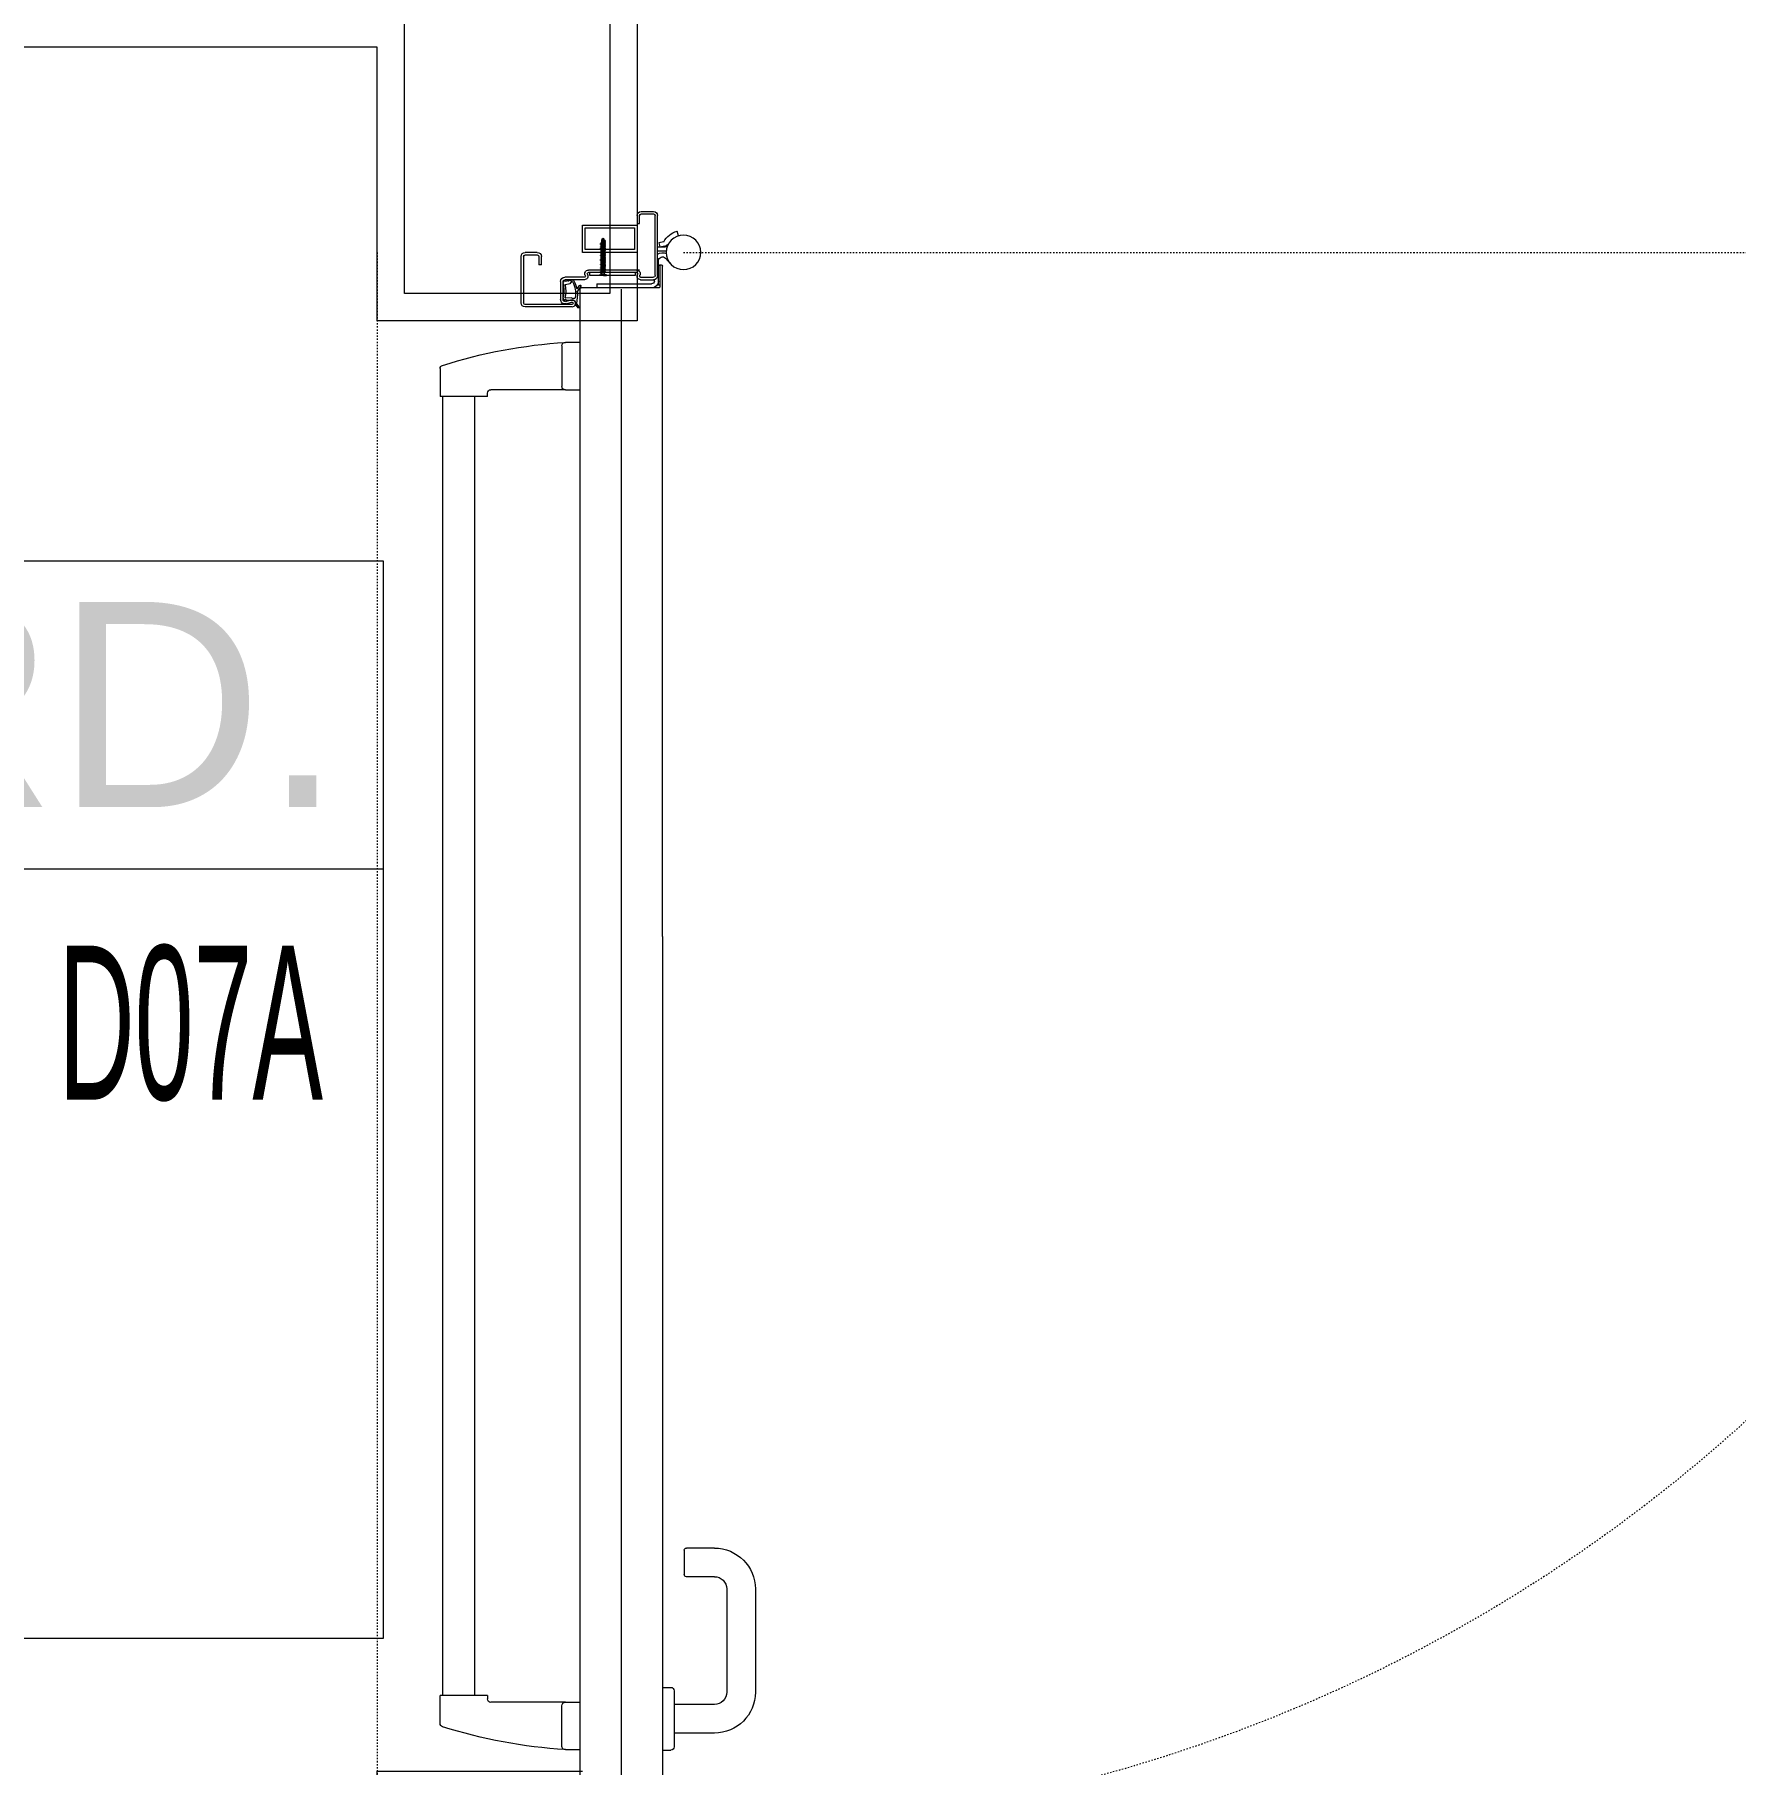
# Model space of a CAD drawing. Extents: x -3709 to 34962, y 0 to 8245.
# Drawn here: x 3358.8 to 3483.1, y 3725 to 3851.4 of the extents above; entities that cross this region are included whole.
import ezdxf
from ezdxf.enums import TextEntityAlignment as Align

# ---------------------------------------------------------------- set-up
doc = ezdxf.new("R2010")
doc.units = 0
doc.linetypes.add('DOT2', pattern=[0.125, 0, -0.125])
doc.layers.get('0').update_dxf_attribs({"color": 9, "lineweight": 9})
for name, color, linetype, lineweight in [('00', 9, 'Continuous', 9), ('07', 9, 'Continuous', 9), ('14', 9, 'Continuous', 9), ('21_MAHAL', 9, 'Continuous', 9)]:
    doc.layers.add(name, color=color, linetype=linetype, lineweight=lineweight)
doc.styles.add('Arial', font='arial.ttf', dxfattribs={"height": 2.5})
doc.styles.add('MuuM_TEXT-STANDART', font='ARIALN.TTF')

# ---------------------------------------------------------------- blocks, each defined once
blk = doc.blocks.new('p-yng-01')
at = {"ltscale": 2}
for p, q in [((10.49, 12.39), (12.53, 12.39)), ((12.53, 8.93), (12.53, 12.39)), ((12.53, 12.21), (107.47, 12.21)), ((109.51, 12.39), (107.47, 12.39)), ((107.47, 8.93), (107.47, 12.39)), ((12.53, 8.93), (12.28, 8.93)), ((12.53, 9.87), (107.47, 9.87)), ((107.47, 8.93), (107.72, 8.93)), ((12.04, 3.24), (12.04, 8.69)), ((107.96, 3.24), (107.96, 8.69)), ((8.57, 3.24), (8.57, 2.19)), ((8.82, 3.49), (11.79, 3.49)), ((12.04, 3.24), (12.04, 2.19)), ((107.96, 3.24), (107.96, 2.19)), ((111.18, 3.49), (108.21, 3.49)), ((111.43, 2.19), (111.43, 3.24)), ((106.87, -3.86), (106.87, -4.46)), ((107.12, -4.7), (111.21, -4.7)), ((108.12, -7.65), (108.12, -4.7)), ((110.22, -7.65), (110.22, -4.7)), ((111.46, -3.86), (111.46, -4.46)), ((96.69, -7.65), (96.69, -5.6)), ((96.84, -5.45), (98.63, -5.45)), ((98.78, -7.65), (98.78, -5.6)), ((99.68, -8.55), (107.22, -8.55)), ((99.68, -10.64), (107.22, -10.64))]:
    blk.add_line(p, q, dxfattribs=at)
at = {"linetype": 'Continuous'}
for p, q in [((5.68, 6.48), (2.31, 6.48)), ((2, 5.3), (2, 6.17)), ((2.18, 6.17), (2.18, 5.3)), ((2.31, 6.3), (5.68, 6.3)), ((2.31, 5.17), (2.9, 5.17)), ((2.9, 4.99), (2.9, 5.17)), ((5.81, 2.77), (5.81, 6.17)), ((5.99, 2.77), (5.99, 6.17)), ((2.9, 4.99), (2.31, 4.99)), ((3.82, 1.85), (3.82, 3.29)), ((4, 1.85), (4, 3.29)), ((4.01, 2.75), (4.08, 2.85)), ((4.04, 3.31), (4.18, 3.39)), ((4.12, 3.59), (5.45, 3.59)), ((5.45, 3.41), (4.12, 3.41)), ((4.12, 2.8), (4.29, 2.91)), ((4.29, 2.92), (4.36, 3.22)), ((4.47, 3.41), (5.1, 3.41)), ((5.33, 2.76), (5.34, 3.2)), ((5.35, 3.4), (5.56, 3.32)), ((5.45, 3.23), (5.45, 3.23)), ((5.55, 3.27), (5.46, 3.27)), ((5.58, 3.24), (5.46, 2.85)), ((5.75, 3.19), (5.63, 2.79)), ((5.78, 2.53), (6.04, 2.33)), ((3.3, -1.95), (3.3, 1.56)), ((3.48, -1.98), (3.48, 1.56)), ((3.68, 1.45), (3.48, 1.45)), ((3.59, 1.63), (3.62, 1.62)), ((3.7, 1.78), (3.67, 1.79)), ((3.68, -1.86), (3.68, 1.45)), ((4.65, 2.36), (4.41, 2.2)), ((4.46, 2.12), (4.83, 2.36)), ((4.59, -3.61), (4.59, 2.09)), ((4.69, 2.19), (52, 2.19)), ((5.77, 2.42), (5.98, 2.25)), ((52, 2.19), (115.31, 2.19)), ((1, 0.54), (0.95, 0.49)), ((1, 0.54), (0.95, 0.49)), ((1, 0.44), (0.95, 0.49)), ((1, 0.44), (0.95, 0.49)), ((1.12, 0.58), (1, 0.54)), ((1.12, 0.58), (1, 0.54)), ((1, 0.44), (1.12, 0.4)), ((1, 0.44), (1.12, 0.4)), ((1.11, 0.4), (1.18, 0.4)), ((1.11, 0.4), (1.18, 0.4)), ((3.27, 0.58), (1.12, 0.58)), ((1.12, 0.58), (1.12, 0.4)), ((3.27, 0.58), (1.12, 0.58)), ((1.12, 0.58), (1.12, 0.4)), ((3.16, 0.4), (1.12, 0.4)), ((3.16, 0.4), (1.12, 0.4)), ((1.14, 0.33), (1.33, 0.66)), ((1.14, 0.33), (1.33, 0.66)), ((1.14, 0.33), (1.16, 0.4)), ((1.14, 0.33), (1.16, 0.4)), ((1.15, 0.32), (1.34, 0.65)), ((1.15, 0.32), (1.34, 0.65)), ((1.2, 0.4), (1.27, 0.4)), ((1.2, 0.4), (1.27, 0.4)), ((1.29, 0.58), (1.21, 0.58)), ((1.29, 0.58), (1.21, 0.58)), ((1.23, 0.33), (1.42, 0.66)), ((1.23, 0.33), (1.42, 0.66)), ((1.23, 0.33), (1.25, 0.4)), ((1.23, 0.33), (1.25, 0.4)), ((1.24, 0.32), (1.43, 0.65)), ((1.24, 0.32), (1.43, 0.65)), ((1.29, 0.4), (1.36, 0.4)), ((1.29, 0.4), (1.36, 0.4)), ((1.38, 0.58), (1.3, 0.58)), ((1.38, 0.58), (1.3, 0.58)), ((1.31, 0.58), (1.32, 0.61)), ((1.31, 0.58), (1.32, 0.61)), ((1.32, 0.33), (1.51, 0.66)), ((1.32, 0.33), (1.51, 0.66)), ((1.32, 0.33), (1.34, 0.4)), ((1.32, 0.33), (1.34, 0.4)), ((1.33, 0.32), (1.52, 0.65)), ((1.33, 0.32), (1.52, 0.65)), ((1.38, 0.4), (1.45, 0.4)), ((1.38, 0.4), (1.45, 0.4)), ((1.47, 0.58), (1.39, 0.58)), ((1.47, 0.58), (1.39, 0.58)), ((1.4, 0.58), (1.41, 0.61)), ((1.4, 0.58), (1.41, 0.61)), ((1.41, 0.33), (1.6, 0.66)), ((1.41, 0.33), (1.6, 0.66)), ((1.41, 0.33), (1.6, 0.66)), ((1.41, 0.33), (1.6, 0.66)), ((1.41, 0.33), (1.43, 0.4)), ((1.41, 0.33), (1.43, 0.4)), ((1.41, 0.33), (1.43, 0.4)), ((1.41, 0.33), (1.43, 0.4)), ((1.42, 0.32), (1.61, 0.65)), ((1.42, 0.32), (1.61, 0.65)), ((1.42, 0.32), (1.61, 0.65)), ((1.42, 0.32), (1.61, 0.65)), ((1.47, 0.4), (1.54, 0.4)), ((1.47, 0.4), (1.54, 0.4)), ((1.47, 0.4), (1.54, 0.4)), ((1.47, 0.4), (1.54, 0.4)), ((1.56, 0.58), (1.48, 0.58)), ((1.56, 0.58), (1.48, 0.58)), ((1.49, 0.58), (1.5, 0.61)), ((1.49, 0.58), (1.5, 0.61)), ((1.5, 0.33), (1.69, 0.66)), ((1.5, 0.33), (1.69, 0.66)), ((1.5, 0.33), (1.52, 0.4)), ((1.5, 0.33), (1.52, 0.4)), ((1.51, 0.32), (1.7, 0.65)), ((1.51, 0.32), (1.7, 0.65)), ((1.56, 0.4), (1.63, 0.4)), ((1.56, 0.4), (1.63, 0.4)), ((1.65, 0.58), (1.57, 0.58)), ((1.65, 0.58), (1.57, 0.58)), ((1.58, 0.58), (1.59, 0.61)), ((1.58, 0.58), (1.59, 0.61)), ((1.58, 0.58), (1.59, 0.61)), ((1.58, 0.58), (1.59, 0.61)), ((1.59, 0.33), (1.78, 0.66)), ((1.59, 0.33), (1.78, 0.66)), ((1.59, 0.33), (1.61, 0.4)), ((1.59, 0.33), (1.61, 0.4)), ((1.6, 0.32), (1.79, 0.65)), ((1.6, 0.32), (1.79, 0.65)), ((1.65, 0.4), (1.72, 0.4)), ((1.65, 0.4), (1.72, 0.4)), ((1.74, 0.58), (1.66, 0.58)), ((1.74, 0.58), (1.66, 0.58)), ((1.67, 0.58), (1.68, 0.61)), ((1.67, 0.58), (1.68, 0.61)), ((1.68, 0.33), (1.87, 0.66)), ((1.68, 0.33), (1.87, 0.66)), ((1.68, 0.33), (1.7, 0.4)), ((1.68, 0.33), (1.7, 0.4)), ((1.69, 0.32), (1.88, 0.65)), ((1.69, 0.32), (1.88, 0.65)), ((1.74, 0.4), (1.81, 0.4)), ((1.74, 0.4), (1.81, 0.4)), ((1.83, 0.58), (1.75, 0.58)), ((1.83, 0.58), (1.75, 0.58)), ((1.76, 0.58), (1.77, 0.61)), ((1.76, 0.58), (1.77, 0.61)), ((1.77, 0.33), (1.96, 0.66)), ((1.77, 0.33), (1.96, 0.66)), ((1.77, 0.33), (1.79, 0.4)), ((1.77, 0.33), (1.79, 0.4)), ((1.78, 0.32), (1.97, 0.65)), ((1.78, 0.32), (1.97, 0.65)), ((1.83, 0.4), (1.9, 0.4)), ((1.83, 0.4), (1.9, 0.4)), ((1.92, 0.58), (1.84, 0.58)), ((1.92, 0.58), (1.84, 0.58)), ((1.85, 0.58), (1.86, 0.61)), ((1.85, 0.58), (1.86, 0.61)), ((1.86, 0.33), (2.05, 0.66)), ((1.86, 0.33), (2.05, 0.66)), ((1.86, 0.33), (1.88, 0.4)), ((1.86, 0.33), (1.88, 0.4)), ((1.87, 0.32), (2.06, 0.65)), ((1.87, 0.32), (2.06, 0.65)), ((1.92, 0.4), (1.99, 0.4)), ((1.92, 0.4), (1.99, 0.4)), ((2.01, 0.58), (1.93, 0.58)), ((2.01, 0.58), (1.93, 0.58)), ((1.94, 0.58), (1.95, 0.61)), ((1.94, 0.58), (1.95, 0.61)), ((1.95, 0.33), (2.14, 0.66)), ((1.95, 0.33), (2.14, 0.66)), ((1.95, 0.33), (1.97, 0.4)), ((1.95, 0.33), (1.97, 0.4)), ((1.96, 0.32), (2.15, 0.65)), ((1.96, 0.32), (2.15, 0.65)), ((2, -2), (2, 0.69)), ((2.01, 0.4), (2.08, 0.4)), ((2.01, 0.4), (2.08, 0.4)), ((2.1, 0.58), (2.02, 0.58)), ((2.1, 0.58), (2.02, 0.58)), ((2.03, 0.58), (2.04, 0.61)), ((2.03, 0.58), (2.04, 0.61)), ((2.04, 0.33), (2.23, 0.66)), ((2.04, 0.33), (2.23, 0.66)), ((2.04, 0.33), (2.06, 0.4)), ((2.04, 0.33), (2.06, 0.4)), ((2.05, 0.32), (2.24, 0.65)), ((2.05, 0.32), (2.24, 0.65)), ((2.1, 0.4), (2.17, 0.4)), ((2.1, 0.4), (2.17, 0.4)), ((2.19, 0.58), (2.11, 0.58)), ((2.19, 0.58), (2.11, 0.58)), ((2.12, 0.58), (2.13, 0.61)), ((2.12, 0.58), (2.13, 0.61)), ((2.13, 0.33), (2.32, 0.66)), ((2.13, 0.33), (2.32, 0.66)), ((2.13, 0.33), (2.15, 0.4)), ((2.13, 0.33), (2.15, 0.4)), ((2.14, 0.32), (2.33, 0.65)), ((2.14, 0.32), (2.33, 0.65)), ((2.19, 0.4), (2.26, 0.4)), ((2.19, 0.4), (2.26, 0.4)), ((2.28, 0.58), (2.2, 0.58)), ((2.28, 0.58), (2.2, 0.58)), ((2.21, 0.58), (2.22, 0.61)), ((2.21, 0.58), (2.22, 0.61)), ((2.22, 0.33), (2.41, 0.66)), ((2.22, 0.33), (2.41, 0.66)), ((2.22, 0.33), (2.24, 0.4)), ((2.22, 0.33), (2.24, 0.4)), ((2.23, 0.32), (2.42, 0.65)), ((2.23, 0.32), (2.42, 0.65)), ((2.28, 0.4), (2.35, 0.4)), ((2.28, 0.4), (2.35, 0.4)), ((2.37, 0.58), (2.29, 0.58)), ((2.37, 0.58), (2.29, 0.58)), ((2.3, 0.58), (2.31, 0.61)), ((2.3, 0.58), (2.31, 0.61)), ((2.31, 0.33), (2.5, 0.66)), ((2.31, 0.33), (2.5, 0.66)), ((2.31, 0.33), (2.33, 0.4)), ((2.31, 0.33), (2.33, 0.4)), ((2.32, 0.32), (2.51, 0.65)), ((2.32, 0.32), (2.51, 0.65)), ((2.37, 0.4), (2.44, 0.4)), ((2.37, 0.4), (2.44, 0.4)), ((2.46, 0.58), (2.38, 0.58)), ((2.46, 0.58), (2.38, 0.58)), ((2.39, 0.58), (2.4, 0.61)), ((2.39, 0.58), (2.4, 0.61)), ((2.4, 0.33), (2.59, 0.66)), ((2.4, 0.33), (2.59, 0.66)), ((2.4, 0.33), (2.59, 0.66)), ((2.4, 0.33), (2.59, 0.66)), ((2.4, 0.33), (2.42, 0.4)), ((2.4, 0.33), (2.42, 0.4)), ((2.4, 0.33), (2.42, 0.4)), ((2.4, 0.33), (2.42, 0.4)), ((2.41, 0.32), (2.6, 0.65)), ((2.41, 0.32), (2.6, 0.65)), ((2.41, 0.32), (2.6, 0.65)), ((2.41, 0.32), (2.6, 0.65)), ((2.46, 0.4), (2.53, 0.4)), ((2.46, 0.4), (2.56, 0.4)), ((2.46, 0.4), (2.53, 0.4)), ((2.46, 0.4), (2.56, 0.4)), ((2.55, 0.58), (2.47, 0.58)), ((2.55, 0.58), (2.47, 0.58)), ((2.48, 0.58), (2.49, 0.61)), ((2.48, 0.58), (2.49, 0.61)), ((2.49, 0.33), (2.68, 0.66)), ((2.49, 0.33), (2.68, 0.66)), ((2.49, 0.33), (2.51, 0.4)), ((2.49, 0.33), (2.51, 0.4)), ((2.5, 0.32), (2.69, 0.65)), ((2.5, 0.32), (2.69, 0.65)), ((2.55, 0.4), (2.62, 0.4)), ((2.55, 0.4), (2.62, 0.4)), ((2.64, 0.58), (2.56, 0.58)), ((2.6, 0.58), (2.56, 0.58)), ((2.64, 0.58), (2.56, 0.58)), ((2.6, 0.58), (2.56, 0.58)), ((2.6, 0.4), (2.56, 0.4)), ((2.6, 0.4), (2.56, 0.4)), ((2.57, 0.58), (2.58, 0.61)), ((2.57, 0.58), (2.58, 0.61)), ((2.57, 0.58), (2.58, 0.61)), ((2.57, 0.58), (2.58, 0.61)), ((2.58, 0.33), (2.77, 0.66)), ((2.58, 0.33), (2.77, 0.66)), ((2.58, 0.33), (2.6, 0.4)), ((2.58, 0.33), (2.6, 0.4)), ((2.59, 0.32), (2.78, 0.65)), ((2.59, 0.32), (2.78, 0.65)), ((2.64, 0.4), (2.71, 0.4)), ((2.73, 0.58), (2.65, 0.58)), ((2.66, 0.58), (2.67, 0.61)), ((2.67, 0.33), (2.86, 0.66)), ((2.67, 0.33), (2.69, 0.4)), ((2.68, 0.32), (2.87, 0.65)), ((2.73, 0.4), (2.8, 0.4)), ((2.82, 0.58), (2.74, 0.58)), ((2.75, 0.58), (2.76, 0.61)), ((2.76, 0.33), (2.95, 0.66)), ((2.76, 0.33), (2.78, 0.4)), ((2.77, 0.32), (2.96, 0.65)), ((2.82, 0.4), (2.89, 0.4)), ((2.91, 0.58), (2.83, 0.58)), ((2.84, 0.58), (2.85, 0.61)), ((2.85, 0.33), (3.04, 0.66)), ((2.85, 0.33), (2.87, 0.4)), ((2.86, 0.32), (3.05, 0.65)), ((2.91, 0.4), (2.98, 0.4)), ((3, 0.58), (2.92, 0.58)), ((2.93, 0.58), (2.94, 0.61)), ((2.94, 0.33), (3.13, 0.66)), ((2.94, 0.33), (2.96, 0.4)), ((2.95, 0.32), (3.14, 0.65)), ((3, 0.4), (3.07, 0.4)), ((3.09, 0.58), (3.01, 0.58)), ((3.02, 0.58), (3.03, 0.61)), ((3.03, 0.33), (3.22, 0.66)), ((3.03, 0.33), (3.05, 0.4)), ((3.04, 0.32), (3.23, 0.65)), ((3.09, 0.4), (3.16, 0.4)), ((3.18, 0.58), (3.1, 0.58)), ((3.11, 0.58), (3.12, 0.61)), ((3.12, 0.33), (3.31, 0.66)), ((3.12, 0.33), (3.14, 0.4)), ((3.13, 0.32), (3.32, 0.65)), ((3.18, 0.4), (3.25, 0.4)), ((3.27, 0.58), (3.19, 0.58)), ((3.2, 0.58), (3.21, 0.61)), ((3.21, 0.33), (3.4, 0.66)), ((3.21, 0.33), (3.23, 0.4)), ((3.22, 0.32), (3.41, 0.65)), ((3.27, 0.4), (3.34, 0.4)), ((3.36, 0.58), (3.28, 0.58)), ((3.29, 0.58), (3.3, 0.61)), ((3.3, 0.33), (3.49, 0.66)), ((3.3, 0.33), (3.32, 0.4)), ((3.31, 0.32), (3.5, 0.65)), ((3.36, 0.4), (3.43, 0.4)), ((3.45, 0.58), (3.37, 0.58)), ((3.38, 0.58), (3.39, 0.61)), ((3.39, 0.33), (3.58, 0.66)), ((3.39, 0.33), (3.41, 0.4)), ((3.4, 0.32), (3.59, 0.65)), ((3.45, 0.4), (3.55, 0.4)), ((3.54, 0.58), (3.46, 0.58)), ((3.47, 0.58), (3.48, 0.61)), ((3.59, 0.58), (3.55, 0.58)), ((3.59, 0.4), (3.55, 0.4)), ((3.56, 0.58), (3.57, 0.61)), ((3.65, 0.74), (3.59, 0.58)), ((3.65, 0.24), (3.59, 0.4)), ((3.68, 0.52), (3.64, 0.52)), ((3.68, 0.46), (3.64, 0.46)), ((3.68, 0.52), (3.68, 0.73)), ((3.68, 0.46), (3.68, 0.24)), ((4.3, 0.93), (4.59, 0.93)), ((4.3, 0.93), (4.3, -3.06)), ((-0.99, -2.3), (-0.99, -3.2)), ((-0.81, -2.3), (-0.81, -3.2)), ((-0.1, -2.18), (-0.69, -2.18)), ((-0.1, -2), (-0.1, -2.18)), ((3.3, -2.18), (3.3, -1.95)), ((3.3, -1.95), (3.3, -1.98)), ((3.3, -1.95), (3.3, -1.98)), ((3.48, -1.86), (3.68, -1.86)), ((3.59, -2.04), (3.62, -2.03)), ((3.7, -2.19), (3.67, -2.2)), ((3.82, -2.26), (3.82, -3.2)), ((4, -2.26), (4, -3.2)), ((3.7, -3.32), (-0.69, -3.32)), ((3.7, -3.5), (-0.69, -3.5)), ((1.23, -3.95), (1.3, -3.6)), ((1.3, -3.6), (1.59, -3.67)), ((1.59, -3.67), (1.49, -4.14)), ((1.59, -3.5), (1.59, -4.06)), ((1.89, -3.5), (1.89, -4.13)), ((2.7, -3.56), (2.62, -3.56)), ((4.4, -3.56), (2.7, -3.56)), ((2.9, -3.66), (2.9, -3.76)), ((2.9, -3.66), (4.54, -3.66)), ((4.1, -3.26), (4, -3.26)), ((4.4, -3.66), (4.4, -3.56)), ((0.79, -5.03), (0.44, -4.92)), ((2.84, -4.45), (2.42, -4.08)), ((52, -3.86), (3, -3.86)), ((52, -3.86), (117.3, -3.86))]:
    blk.add_line(p, q, dxfattribs=at)
at = {"linetype": 'DOT2'}
blk.add_line((2, -5.39), (2, -120.81), dxfattribs=at)
blk.add_lwpolyline([(2, 17), (118, 17)], dxfattribs=at)
at = {"linetype": 'Continuous'}
for points in [[(2, -2), (2, 2), (0, 2), (0, -2)], [(1.8, -1.8), (1.8, 1.8), (0.2, 1.8), (0.2, -1.8)]]:
    blk.add_lwpolyline(points, close=True, dxfattribs=at)
at = {"ltscale": 0.29}
blk.add_lwpolyline([(4.69, -0.83), (115.31, -0.84)], dxfattribs=at)
at = {"linetype": 'Continuous'}
blk.add_lwpolyline([(-0.69, -2), (-0.1, -2)], dxfattribs=at)
blk.add_circle((2, -5.39), 1.26, dxfattribs=at)
at = {"ltscale": 2}
for centre, radius, start, end in [((45.73, 0.95), 37.22, 162.3802, 176.4723), ((10.49, 12.15), 0.247, 90, 162.3802), ((109.51, 12.15), 0.247, 17.6198, 90), ((74.27, 0.95), 37.22, 3.5277, 17.6198), ((12.28, 8.69), 0.247, 90, 180), ((107.72, 8.69), 0.247, 0, 90), ((8.82, 3.24), 0.247, 90, 180), ((11.79, 3.24), 0.247, 0, 90), ((108.21, 3.24), 0.247, 90, 180), ((111.18, 3.24), 0.247, 0, 90), ((107.12, -4.46), 0.249, 180, 270), ((111.21, -4.46), 0.249, 270, 0), ((96.84, -5.6), 0.15, 90, 180), ((98.63, -5.6), 0.15, 0, 90), ((99.68, -7.65), 2.99, 180, 270), ((99.68, -7.65), 0.898, 180, 270), ((107.22, -7.65), 2.99, 270, 0), ((107.22, -7.65), 0.898, 270, 0)]:
    blk.add_arc(centre, radius, start, end, dxfattribs=at)
at = {"linetype": 'Continuous'}
for centre, radius, start, end in [((2.31, 6.17), 0.309, 90, 180), ((5.68, 6.17), 0.309, 0, 90), ((5.68, 6.17), 0.309, 0, 90), ((2.31, 5.3), 0.309, 180, 270), ((2.31, 6.17), 0.13, 90, 180), ((2.31, 5.3), 0.13, 180, 270), ((5.68, 6.17), 0.13, 0, 90), ((5.68, 6.17), 0.13, 0, 90), ((4.12, 3.29), 0.299, 90, 180), ((4.12, 3.29), 0.12, 90, 180), ((4.03, 3.12), 0.0312, 100.8786, 243.4258), ((4.1, 2.71), 0.0959, 154.0369, 249.2134), ((4.1, 3.22), 0.157, 239.3013, 259.1148), ((4.13, 2.86), 0.133, 128.8627, 148.8778), ((4.03, 2.92), 0.0132, 148.8705, 187.3774), ((4.04, 2.92), 0.0264, 187.3783, 268.9641), ((4.06, 3.29), 0.0235, 121.8829, 242.3954), ((4.04, 3.23), 0.0871, 263.7597, 337.0285), ((4.05, 2.85), 0.049, 80.765, 103.2427), ((3.68, 2.57), 0.784, 57.2254, 62.3935), ((4.01, 3.04), 0.0905, 294.1976, 348.1638), ((4.06, 2.87), 0.0282, 333.7959, 80.7687), ((4.06, 3.03), 0.0377, 348.1661, 79.1104), ((5.9, 6.49), 4.28, 244.6875, 253.0507), ((4.09, 3.21), 0.0282, 337.0285, 57.2131), ((4.16, 2.77), 0.0479, 134.0198, 235.7455), ((4.92, 4.02), 1.51, 238.7149, 261.6894), ((4.25, 3.27), 0.141, 80.0177, 120.3968), ((4.77, 6.23), 2.87, 260.017, 279.9465), ((4.27, 2.93), 0.0188, 312.4272, 347.199), ((4.39, 3.22), 0.0358, 79.2474, 167.2037), ((4.83, 5.51), 2.3, 259.2417, 281.0784), ((5.29, 3.26), 0.153, 69.1739, 99.9465), ((5.28, 3.2), 0.0575, 359.4411, 101.073), ((5.29, 2.59), 0.0767, 275.8292, 21.9624), ((5.74, 2.77), 0.403, 181.2939, 201.9637), ((5.46, 3.25), 0.0235, 90.7292, 220.5483), ((5.72, 2.77), 0.274, 162.8619, 0), ((5.45, 3.28), 0.309, 342.8599, 90), ((5.45, 3.28), 0.13, 342.8582, 90), ((5.32, 3.1), 0.183, 14.7185, 46.0603), ((6.28, 2.82), 0.796, 175.9723, 187.9232), ((5.59, 2.86), 0.108, 139.809, 171.2848), ((5.7, 2.74), 0.216, 188.6789, 284.0284), ((5.12, 3), 0.405, 353.3622, 21.0615), ((5.47, 2.96), 0.0518, 319.8052, 349.7927), ((5.55, 3.3), 0.0223, 269.4232, 71.2563), ((5.72, 2.77), 0.0948, 162.8632, 0), ((5.76, 2.51), 0.0288, 52.198, 104.0165), ((3.56, 1.56), 0.259, 63.211, 180), ((3.56, 1.56), 0.0798, 63.202, 180), ((3.74, 1.85), 0.259, 243.215, 0), ((3.74, 1.85), 0.0798, 243.2115, 0), ((4.44, 2.16), 0.0479, 122.6999, 302.6999), ((4.69, 2.09), 0.0998, 90, 180), ((4.64, 2.37), 0.0192, 302.623, 73.0521), ((5.05, 4.91), 2.41, 261.4527, 275.8288), ((4.85, 2.33), 0.0383, 85.2104, 122.7022), ((5.09, 5.19), 2.83, 265.2016, 282.9973), ((5.74, 2.38), 0.0479, 51.8479, 102.9919), ((6.01, 2.29), 0.0479, 232.201, 52.2001), ((0.94, 0.72), 0.235, 274.361, 322.1025), ((0.94, 0.72), 0.235, 274.361, 322.1025), ((0.94, 0.25), 0.235, 37.8975, 85.639), ((0.94, 0.25), 0.235, 37.8975, 85.639), ((1.15, 0.33), 0.00583, 150.3204, 330.3204), ((1.15, 0.33), 0.00583, 150.3204, 330.3204), ((1.24, 0.33), 0.00583, 150.3204, 330.3204), ((1.24, 0.33), 0.00583, 150.3204, 330.3204), ((1.33, 0.33), 0.00583, 150.3204, 330.3204), ((1.33, 0.33), 0.00583, 150.3204, 330.3204), ((1.34, 0.66), 0.00583, 330.3204, 150.3204), ((1.34, 0.66), 0.00583, 330.3204, 150.3204), ((1.42, 0.33), 0.00583, 150.3204, 330.3204), ((1.42, 0.33), 0.00583, 150.3204, 330.3204), ((1.42, 0.33), 0.00583, 150.3204, 330.3204), ((1.42, 0.33), 0.00583, 150.3204, 330.3204), ((1.43, 0.66), 0.00583, 330.3204, 150.3204), ((1.43, 0.66), 0.00583, 330.3204, 150.3204), ((1.51, 0.33), 0.00583, 150.3204, 330.3204), ((1.51, 0.33), 0.00583, 150.3204, 330.3204), ((1.51, 0.33), 0.00583, 150.3204, 330.3204), ((1.51, 0.33), 0.00583, 150.3204, 330.3204), ((1.52, 0.66), 0.00583, 330.3204, 150.3204), ((1.52, 0.66), 0.00583, 330.3204, 150.3204), ((1.6, 0.33), 0.00583, 150.3204, 330.3204), ((1.6, 0.33), 0.00583, 150.3204, 330.3204), ((1.61, 0.66), 0.00583, 330.3204, 150.3204), ((1.61, 0.66), 0.00583, 330.3204, 150.3204), ((1.61, 0.66), 0.00583, 330.3204, 150.3204), ((1.61, 0.66), 0.00583, 330.3204, 150.3204), ((1.69, 0.33), 0.00583, 150.3204, 330.3204), ((1.69, 0.33), 0.00583, 150.3204, 330.3204), ((1.7, 0.66), 0.00583, 330.3204, 150.3204), ((1.7, 0.66), 0.00583, 330.3204, 150.3204), ((1.78, 0.33), 0.00583, 150.3204, 330.3204), ((1.78, 0.33), 0.00583, 150.3204, 330.3204), ((1.79, 0.66), 0.00583, 330.3204, 150.3204), ((1.79, 0.66), 0.00583, 330.3204, 150.3204), ((1.87, 0.33), 0.00583, 150.3204, 330.3204), ((1.87, 0.33), 0.00583, 150.3204, 330.3204), ((1.88, 0.66), 0.00583, 330.3204, 150.3204), ((1.88, 0.66), 0.00583, 330.3204, 150.3204), ((1.96, 0.33), 0.00583, 150.3204, 330.3204), ((1.96, 0.33), 0.00583, 150.3204, 330.3204), ((1.97, 0.66), 0.00583, 330.3204, 150.3204), ((1.97, 0.66), 0.00583, 330.3204, 150.3204), ((2.05, 0.33), 0.00583, 150.3204, 330.3204), ((2.05, 0.33), 0.00583, 150.3204, 330.3204), ((2.06, 0.66), 0.00583, 330.3204, 150.3204), ((2.06, 0.66), 0.00583, 330.3204, 150.3204), ((2.14, 0.33), 0.00583, 150.3204, 330.3204), ((2.14, 0.33), 0.00583, 150.3204, 330.3204), ((2.15, 0.66), 0.00583, 330.3204, 150.3204), ((2.15, 0.66), 0.00583, 330.3204, 150.3204), ((2.23, 0.33), 0.00583, 150.3204, 330.3204), ((2.23, 0.33), 0.00583, 150.3204, 330.3204), ((2.24, 0.66), 0.00583, 330.3204, 150.3204), ((2.24, 0.66), 0.00583, 330.3204, 150.3204), ((2.32, 0.33), 0.00583, 150.3204, 330.3204), ((2.32, 0.33), 0.00583, 150.3204, 330.3204), ((2.33, 0.66), 0.00583, 330.3204, 150.3204), ((2.33, 0.66), 0.00583, 330.3204, 150.3204), ((2.41, 0.33), 0.00583, 150.3204, 330.3204), ((2.41, 0.33), 0.00583, 150.3204, 330.3204), ((2.41, 0.33), 0.00583, 150.3204, 330.3204), ((2.41, 0.33), 0.00583, 150.3204, 330.3204), ((2.42, 0.66), 0.00583, 330.3204, 150.3204), ((2.42, 0.66), 0.00583, 330.3204, 150.3204), ((2.5, 0.33), 0.00583, 150.3204, 330.3204), ((2.5, 0.33), 0.00583, 150.3204, 330.3204), ((2.51, 0.66), 0.00583, 330.3204, 150.3204), ((2.51, 0.66), 0.00583, 330.3204, 150.3204), ((2.59, 0.33), 0.00583, 150.3204, 330.3204), ((2.59, 0.33), 0.00583, 150.3204, 330.3204), ((2.6, 0.66), 0.00583, 330.3204, 150.3204), ((2.6, 0.66), 0.00583, 330.3204, 150.3204), ((2.6, 0.66), 0.00583, 330.3204, 150.3204), ((2.6, 0.66), 0.00583, 330.3204, 150.3204), ((2.68, 0.33), 0.00583, 150.3204, 330.3204), ((2.69, 0.66), 0.00583, 330.3204, 150.3204), ((2.77, 0.33), 0.00583, 150.3204, 330.3204), ((2.78, 0.66), 0.00583, 330.3204, 150.3204), ((2.86, 0.33), 0.00583, 150.3204, 330.3204), ((2.87, 0.66), 0.00583, 330.3204, 150.3204), ((2.95, 0.33), 0.00583, 150.3204, 330.3204), ((2.96, 0.66), 0.00583, 330.3204, 150.3204), ((3.04, 0.33), 0.00583, 150.3204, 330.3204), ((3.05, 0.66), 0.00583, 330.3204, 150.3204), ((3.13, 0.33), 0.00583, 150.3204, 330.3204), ((3.14, 0.66), 0.00583, 330.3204, 150.3204), ((3.22, 0.33), 0.00583, 150.3204, 330.3204), ((3.23, 0.66), 0.00583, 330.3204, 150.3204), ((3.31, 0.33), 0.00583, 150.3204, 330.3204), ((3.32, 0.66), 0.00583, 330.3204, 150.3204), ((3.4, 0.33), 0.00583, 150.3204, 330.3204), ((3.41, 0.66), 0.00583, 330.3204, 150.3204), ((3.5, 0.66), 0.00583, 330.3204, 150.3204), ((3.59, 0.66), 0.00583, 330.3204, 150.3204), ((3.64, 0.49), 0.0291, 90, 270), ((3.66, 0.73), 0.015, 0, 150.0864), ((3.66, 0.24), 0.015, 209.9136, 0), ((-0.69, -2.3), 0.299, 90, 180), ((-0.69, -2.3), 0.12, 90, 180), ((3.56, -1.97), 0.259, 181.1025, 296.789), ((3.56, -1.97), 0.0798, 183.5852, 296.798), ((3.74, -2.26), 0.259, 0, 116.785), ((3.74, -2.26), 0.0798, 0, 116.7885), ((-0.69, -3.2), 0.299, 180, 270), ((-0.69, -3.2), 0.12, 180, 270), ((2.62, -3.86), 0.599, 143.1286, 207.6333), ((2.62, -3.86), 0.299, 90, 228.3987), ((3, -3.66), 0.0998, 90, 180), ((3, -3.76), 0.0998, 180, 270), ((3.7, -3.2), 0.299, 270, 0), ((3.7, -3.2), 0.12, 270, 0), ((4.1, -3.06), 0.2, 270, 0), ((4.1, -3.06), 0.499, 270, 0), ((4.54, -3.61), 0.0499, 270, 0), ((2, -5.39), 1.63, 118.3166, 163.1721), ((1.2, -4.07), 0.297, 318.0259, 347.3911), ((1.39, -4.06), 0.2, 292.0474, 0)]:
    blk.add_arc(centre, radius, start, end, dxfattribs=at)
at = {"linetype": 'DOT2'}
blk.add_arc((2, -5.39), 115.41, 269.9997, 0.8132, dxfattribs=at)
blk = doc.blocks.new('0_roomno2')
blk.add_lwpolyline([(19.375, -10.5), (0, -10.5), (0, 0), (19.375, 0)], close=True)
blk.add_lwpolyline([(0, -3), (19.375, -3)])
at = {"style": 'Arial'}
blk.add_attdef('ODANO', (0, 1.17), '', height=2, dxfattribs=at)
blk.add_attdef('MEKANADI', text='', height=2, dxfattribs=at).set_placement((0.35, -3), align=Align.BOTTOM_LEFT)
at = {"style": 'MuuM_TEXT-STANDART', "width": 0.6}
for tag, p in [('YER01', (10, -4.5)), ('TAVAN01', (13.75, -4.5)), ('DUVAR01', (17.5, -4.5)), ('YER02', (10, -6.75)), ('TAVAN02', (13.75, -6.75)), ('DUVAR02', (17.5, -6.75)), ('YER03', (10, -9)), ('TAVAN03', (13.75, -9)), ('DUVAR03', (17.5, -9))]:
    blk.add_attdef(tag, text='', height=1.5, dxfattribs=at).set_placement(p, align=Align.MIDDLE_CENTER)
for tag, p in [('M2', (0.35, -4.875)), ('TEMIZTAVANYUKSEKLIGI', (1.8, -8.608))]:
    blk.add_attdef(tag, text='', height=1.5, dxfattribs=at).set_placement(p, align=Align.MIDDLE_LEFT)

msp = doc.modelspace()

# ---------------------------------------------------------------- linework, layer by layer
at = {"layer": '00'}
msp.add_lwpolyline([(3400.84, 3892.5), (3475.84, 3892.5), (3475.84, 3877.5), (3400.84, 3877.5), (3400.84, 3832.5), (3385.84, 3832.5), (3385.84, 3852.5), (3400.84, 3852.5)], close=True, dxfattribs=at)
at = {"layer": '14'}
for points in [[(3477.84, 3888.5), (3477.84, 3875.5), (3402.84, 3875.5), (3402.84, 3830.5), (3383.84, 3830.5), (3383.84, 3850.5), (3242.84, 3850.5)], [(3378.84, 3850.5), (3378.84, 3850.5), (2852.84, 3850.5), (2852.84, 3584.5), (3383.84, 3584.5), (3383.84, 3724.5), (3398.84, 3724.5)]]:
    msp.add_lwpolyline(points, dxfattribs=at)

# ---------------------------------------------------------------- block references
at = {"layer": '07', "xscale": -1, "rotation": 90}
msp.add_blockref('p-yng-01', (3400.84, 3837.5), dxfattribs=at)
at = {"layer": '21_MAHAL'}
ref = msp.add_blockref('0_roomno2', (3238.97, 3812.96), dxfattribs=dict(at, xscale=7.5, yscale=7.5, zscale=7.5))
ref.add_attrib('MEKANADI', 'M02 Y. MERD.', dxfattribs={"layer": '0', "height": 15, "style": 'Arial'}).set_placement((3241.6, 3790.46), align=Align.BOTTOM_LEFT)
ref.add_attrib('DUVAR01', 'D07A', dxfattribs={"layer": '0', "height": 11.25, "style": 'MuuM_TEXT-STANDART', "width": 0.6}).set_placement((3370.22, 3779.21), align=Align.MIDDLE_CENTER)

doc.saveas('drawing.dxf')
